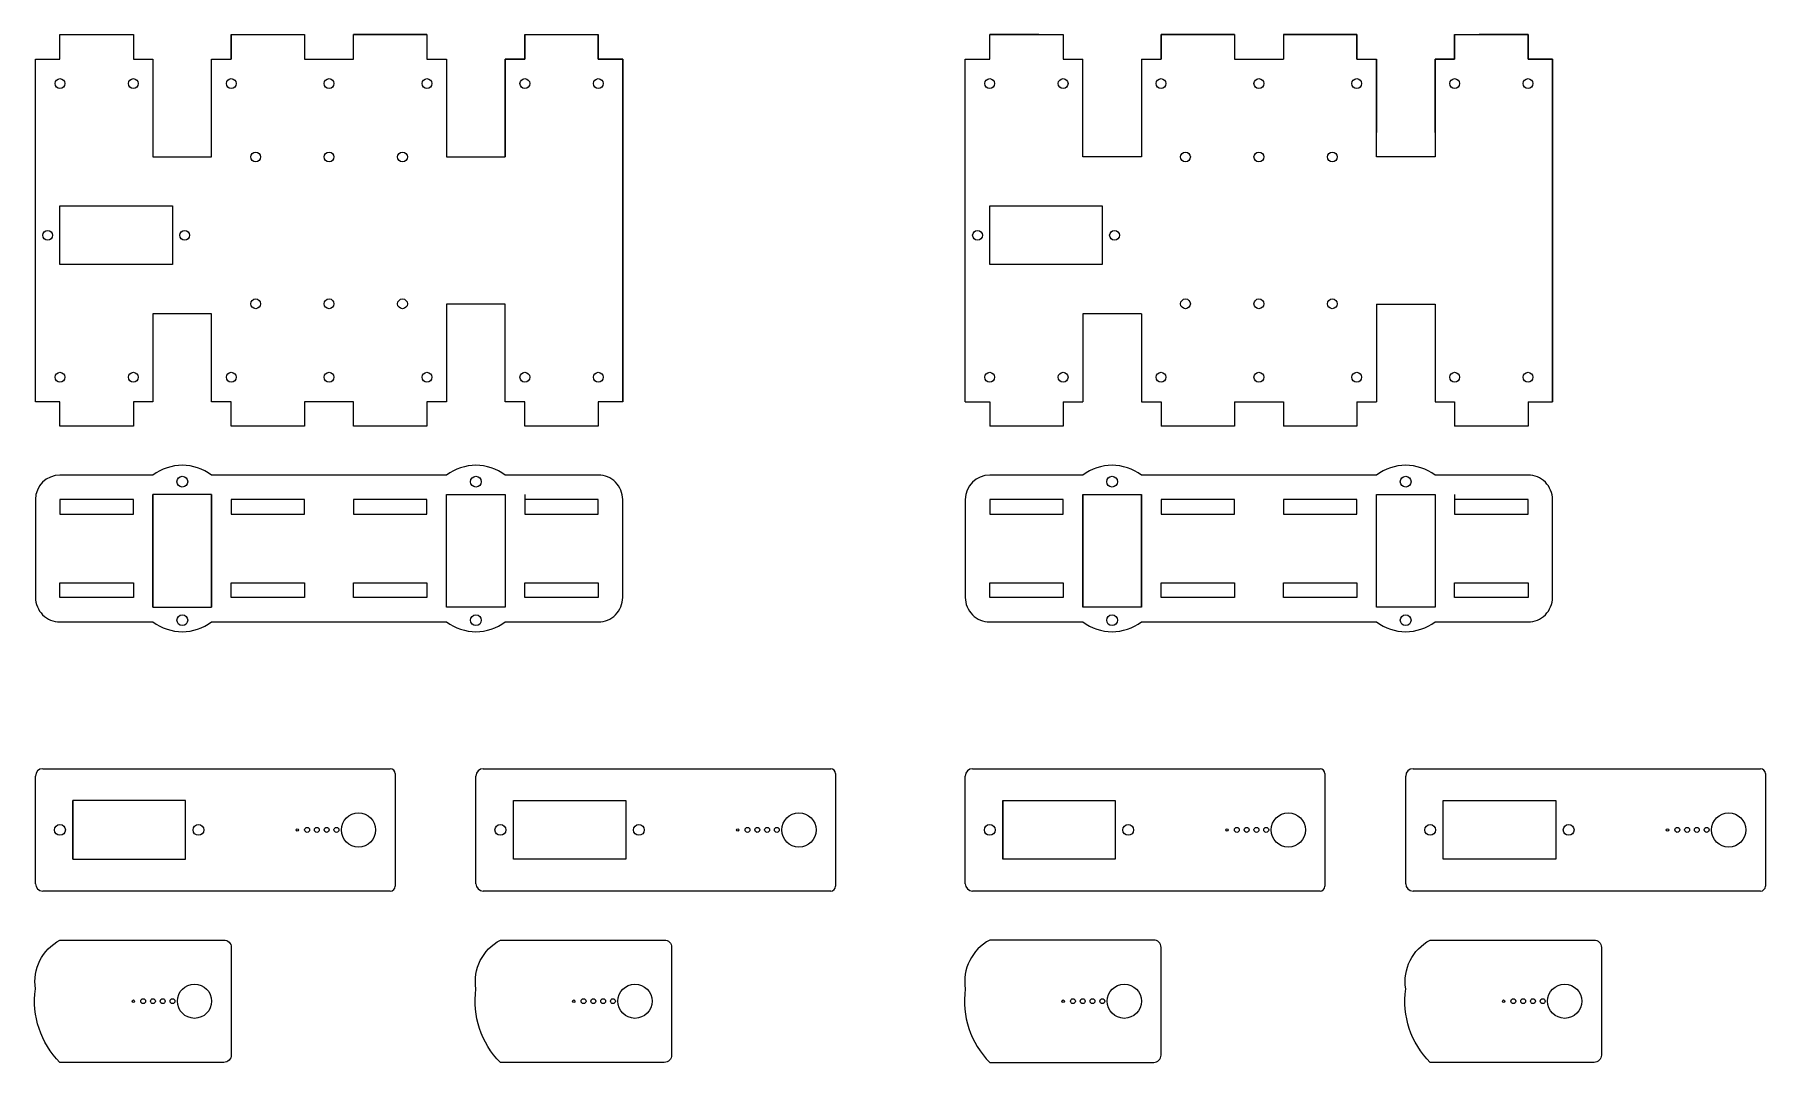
# Model space of a CAD drawing. Header units: millimetres. Extents: x 50 to 404, y -160 to 50.
import ezdxf

# ---------------------------------------------------------------- set-up
doc = ezdxf.new("R2010")
doc.units = ezdxf.units.MM
doc.layers.get('0').update_dxf_attribs({"linetype": 'CONTINUOUS'})

msp = doc.modelspace()

# ---------------------------------------------------------------- linework, layer by layer
for p, q in [((55, 50), (65, 50)), ((90, 50), (90, 45)), ((90, 50), (105, 50)), ((130, 50), (115, 50)), ((130, 50), (130, 45)), ((150, 45), (150, 50)), ((150, 50), (150, 45)), ((155, 50), (165, 50)), ((245, 45), (245, 50)), ((255, 50), (260, 50)), ((260, 50), (260, 45)), ((295, 50), (295, 45)), ((305, 50), (305, 45)), ((320, 50), (320, 45)), ((320, 45), (320, 50)), ((340, 50), (340, 45)), ((340, 45), (340, 50)), ((340, 50), (345, 50)), ((340, 50), (340, 45)), ((355, 45), (355, 50)), ((50, 30), (50, 45)), ((134, 45), (134, 30)), ((146, 30), (146, 45)), ((146, 45), (146, 25)), ((170, -25), (170, 45)), ((240, -25), (240, 45)), ((240, 45), (245, 45)), ((240, 30), (240, 45)), ((260, 45), (264, 45)), ((264, 25), (264, 45)), ((276, 45), (276, 25)), ((276, 45), (280, 45)), ((295, 45), (305, 45)), ((320, 45), (324, 45)), ((324, 45), (324, 30)), ((324, 25), (324, 45)), ((336, 45), (336, 25)), ((336, 45), (340, 45)), ((336, 30), (336, 45)), ((336, 45), (336, 25)), ((360, 45), (355, 45)), ((276, 25), (264, 25)), ((336, 25), (324, 25)), ((264, -7.04), (264, -25)), ((276, -7.04), (264, -7.04)), ((276, -7.04), (276, -25)), ((324, -5.11), (336, -5.11)), ((324, -5.11), (324, -25)), ((336, -5.11), (336, -25)), ((240, -25), (245, -25)), ((245, -25), (245, -30)), ((260, -25), (260, -30)), ((260, -25), (264, -25)), ((276, -25), (280, -25)), ((280, -25), (280, -30)), ((295, -25), (295, -30)), ((295, -25), (305, -25)), ((305, -25), (305, -30)), ((320, -25), (324, -25)), ((320, -25), (320, -30)), ((336, -25), (340, -25)), ((340, -25), (340, -30)), ((355, -25), (360, -25)), ((355, -25), (355, -30)), ((260, -30), (245, -30)), ((295, -30), (280, -30)), ((320, -30), (305, -30)), ((355, -30), (340, -30)), ((74, -67), (74, -44)), ((86, -44), (86, -67)), ((150, -44), (150, -48)), ((264, -44), (276, -44)), ((340, -44), (340, -48)), ((150, -65), (150, -62)), ((340, -65), (340, -62)), ((276, -67), (264, -67)), ((50, -123.5), (50, -101.5)), ((51.5, -100), (108.5, -100)), ((108.5, -100), (122.5, -100)), ((123.5, -101), (123.5, -124)), ((140, -123.5), (140, -101.5)), ((141.5, -100), (198.5, -100)), ((198.5, -100), (212.5, -100)), ((213.5, -101), (213.5, -124)), ((240, -123.5), (240, -101.5)), ((241.5, -100), (298.5, -100)), ((298.5, -100), (312.5, -100)), ((313.5, -101), (313.5, -124)), ((330, -123.5), (330, -101.5)), ((331.5, -100), (388.5, -100)), ((388.5, -100), (402.5, -100)), ((403.5, -101), (403.5, -124)), ((57.65, -118.5), (57.65, -106.5)), ((147.65, -118.5), (147.65, -106.5)), ((247.65, -106.5), (247.65, -118.5)), ((337.65, -118.5), (337.65, -106.5)), ((108.5, -125), (51.5, -125)), ((122.5, -125), (108, -125)), ((198.5, -125), (141.5, -125)), ((212.5, -125), (198, -125)), ((298.5, -125), (241.5, -125)), ((312.5, -125), (298, -125)), ((388.5, -125), (331.5, -125)), ((402.5, -125), (388, -125))]:
    msp.add_line(p, q)
for points in [[(50, -25), (50, 45), (55, 45), (55, 50), (65, 50), (70, 50), (70, 45), (74, 45), (74, 25), (86, 25), (86, 45), (90, 45), (90, 50), (105, 50), (105, 45), (115, 45), (115, 50), (130, 50), (130, 45), (134, 45), (134, 25), (146, 25), (146, 45), (150, 45), (146, 45), (150, 45), (150, 50), (155, 50), (165, 50), (165, 45), (170, 45), (165, 45), (165, 50), (165, 45), (170, 45), (170, -25), (170, 45), (170, -25), (165, -25), (165, -30), (150, -30), (150, -25), (146, -25), (146, -5.11), (134, -5.11), (134, -25), (130, -25), (130, -30), (115, -30), (115, -25), (105, -25), (105, -30), (90, -30), (90, -25), (86, -25), (86, -7.04), (74, -7.04), (74, -25), (70, -25), (70, -30), (55, -30), (55, -25)], [(245, 50), (255, 50)], [(280, 50), (280, 45), (280, 50), (295, 50)], [(320, 50), (305, 50)], [(360, 45), (355, 45), (355, 50), (345, 50), (355, 50), (355, 45), (360, 45), (360, -25)], [(336, 45), (340, 45)], [(360, -25), (360, 45)], [(55, 15), (78, 15), (78, 3), (55, 3)], [(245, 3), (245, 15), (268, 15), (268, 3)], [(70, -45), (55, -45), (55, -48), (70, -48)], [(74, -44), (74, -67), (86, -67), (86, -44)], [(105, -45), (90, -45), (90, -48), (105, -48)], [(130, -45), (115, -45), (115, -48), (130, -48)], [(134, -44), (146, -44), (146, -67), (134, -67)], [(165, -45), (150, -45), (150, -48), (165, -48)], [(245, -45), (245, -48), (260, -48), (260, -45)], [(264, -44), (264, -67)], [(276, -44), (276, -67)], [(295, -48), (295, -45), (280, -45), (280, -48)], [(305, -48), (320, -48), (320, -45), (305, -45)], [(336, -44), (336, -67), (324, -67), (324, -44)], [(355, -45), (340, -45), (340, -48), (355, -48)], [(70, -65), (55, -65), (55, -62), (70, -62)], [(105, -65), (90, -65), (90, -62), (105, -62)], [(130, -65), (115, -65), (115, -62), (130, -62)], [(165, -65), (150, -65), (150, -62), (165, -62)], [(245, -62), (260, -62), (260, -65), (245, -65)], [(295, -65), (280, -65), (280, -62), (295, -62)], [(320, -65), (305, -65), (305, -62), (320, -62)], [(340, -62), (355, -62), (355, -65), (340, -65)], [(57.65, -106.5), (57.65, -118.5), (80.65, -118.5), (80.65, -106.5)], [(147.65, -106.5), (170.65, -106.5), (170.65, -118.5), (147.65, -118.5)], [(247.65, -106.5), (270.65, -106.5), (270.65, -118.5), (247.65, -118.5)], [(360.65, -118.5), (337.65, -118.5), (337.65, -106.5), (360.65, -106.5)]]:
    msp.add_lwpolyline(points, close=True)
for points in [[(50, -45), (50, -65, 0.414214), (55, -70), (74, -70, 0.333333), (86, -70), (134, -70, 0.333334), (146, -70), (165, -70, 0.414214), (170, -65), (170, -45, 0.414214), (165, -40), (146, -40, 0.333334), (134, -40), (86, -40, 0.333334), (74, -40), (55, -40, 0.414213)], [(324, -40), (276, -40, 0.333334), (264, -40), (245, -40, 0.414213), (240, -45), (240, -65, 0.414214), (245, -70), (264, -70, 0.333333), (276, -70), (324, -70, 0.333334), (336, -70), (355, -70, 0.414214), (360, -65), (360, -45, 0.414214), (355, -40), (336, -40, 0.333334)], [(55, -135), (88.5, -135, -0.414214), (90, -136.5), (90, -158.5, -0.414214), (88.5, -160), (55, -160, -0.236068), (50, -145, -0.320465)], [(178.5, -160), (145, -160, -0.236068), (140, -145, -0.320465), (145, -135), (178.5, -135, -0.414214), (180, -136.5), (180, -158.5, -0.414214)], [(280, -136.5, 0.414214), (278.5, -135), (245, -135, 0.320465), (240, -145, 0.236068), (245, -160), (278.5, -160, 0.414214), (280, -158.5)], [(368.5, -160), (335, -160, -0.236068), (330, -145, -0.320465), (335, -135), (368.5, -135, -0.414214), (370, -136.5), (370, -158.5, -0.414214)]]:
    msp.add_lwpolyline(points, format="xyb", close=True)
for centre, radius in [((55, 40), 1), ((70, 40), 1), ((90, 40), 1), ((110, 40), 1), ((130, 40), 1), ((150, 40), 1), ((165, 40), 1), ((245, 40), 1), ((260, 40), 1), ((280, 40), 1), ((300, 40), 1), ((320, 40), 1), ((340, 40), 1), ((355, 40), 1), ((95, 25), 1), ((110, 25), 1), ((125, 25), 1), ((285, 25), 1), ((300, 25), 1), ((315, 25), 1), ((52.5, 9), 1), ((80.5, 9), 1), ((242.5, 9), 1), ((270.5, 9), 1), ((95, -5), 1), ((110, -5), 1), ((125, -5), 1), ((285, -5), 1), ((300, -5), 1), ((315, -5), 1), ((55, -20), 1), ((70, -20), 1), ((90, -20), 1), ((110, -20), 1), ((130, -20), 1), ((150, -20), 1), ((165, -20), 1), ((245, -20), 1), ((260, -20), 1), ((280, -20), 1), ((300, -20), 1), ((320, -20), 1), ((340, -20), 1), ((355, -20), 1), ((80, -41.35), 1.1), ((140, -41.35), 1.1), ((270, -41.35), 1.1), ((330, -41.35), 1.1), ((80, -69.65), 1.1), ((140, -69.65), 1.1), ((270, -69.65), 1.1), ((330, -69.65), 1.1), ((116, -112.5), 3.5), ((116, -112.5), 3.5), ((206, -112.5), 3.5), ((206, -112.5), 3.5), ((306, -112.5), 3.5), ((306, -112.5), 3.5), ((396, -112.5), 3.5), ((396, -112.5), 3.5), ((55, -112.5), 1.1), ((83.3, -112.5), 1.1), ((103.5, -112.5), 0.25), ((103.5, -112.5), 0.25), ((105.5, -112.5), 0.5), ((105.5, -112.5), 0.5), ((107.5, -112.5), 0.5), ((107.5, -112.5), 0.5), ((109.5, -112.5), 0.5), ((109.5, -112.5), 0.5), ((111.5, -112.5), 0.5), ((111.5, -112.5), 0.5), ((145, -112.5), 1.1), ((173.3, -112.5), 1.1), ((193.5, -112.5), 0.25), ((193.5, -112.5), 0.25), ((195.5, -112.5), 0.5), ((195.5, -112.5), 0.5), ((197.5, -112.5), 0.5), ((197.5, -112.5), 0.5), ((199.5, -112.5), 0.5), ((199.5, -112.5), 0.5), ((201.5, -112.5), 0.5), ((201.5, -112.5), 0.5), ((245, -112.5), 1.1), ((273.3, -112.5), 1.1), ((293.5, -112.5), 0.25), ((293.5, -112.5), 0.25), ((295.5, -112.5), 0.5), ((295.5, -112.5), 0.5), ((297.5, -112.5), 0.5), ((297.5, -112.5), 0.5), ((299.5, -112.5), 0.5), ((299.5, -112.5), 0.5), ((301.5, -112.5), 0.5), ((301.5, -112.5), 0.5), ((335, -112.5), 1.1), ((363.3, -112.5), 1.1), ((383.5, -112.5), 0.25), ((383.5, -112.5), 0.25), ((385.5, -112.5), 0.5), ((385.5, -112.5), 0.5), ((387.5, -112.5), 0.5), ((387.5, -112.5), 0.5), ((389.5, -112.5), 0.5), ((389.5, -112.5), 0.5), ((391.5, -112.5), 0.5), ((391.5, -112.5), 0.5), ((82.5, -147.5), 3.5), ((82.5, -147.5), 3.5), ((172.5, -147.5), 3.5), ((172.5, -147.5), 3.5), ((272.5, -147.5), 3.5), ((272.5, -147.5), 3.5), ((362.5, -147.5), 3.5), ((362.5, -147.5), 3.5), ((70, -147.5), 0.25), ((70, -147.5), 0.25), ((72, -147.5), 0.5), ((72, -147.5), 0.5), ((74, -147.5), 0.5), ((74, -147.5), 0.5), ((76, -147.5), 0.5), ((76, -147.5), 0.5), ((78, -147.5), 0.5), ((78, -147.5), 0.5), ((160, -147.5), 0.25), ((160, -147.5), 0.25), ((162, -147.5), 0.5), ((162, -147.5), 0.5), ((164, -147.5), 0.5), ((164, -147.5), 0.5), ((166, -147.5), 0.5), ((166, -147.5), 0.5), ((168, -147.5), 0.5), ((168, -147.5), 0.5), ((260, -147.5), 0.25), ((260, -147.5), 0.25), ((262, -147.5), 0.5), ((262, -147.5), 0.5), ((264, -147.5), 0.5), ((264, -147.5), 0.5), ((266, -147.5), 0.5), ((266, -147.5), 0.5), ((268, -147.5), 0.5), ((268, -147.5), 0.5), ((350, -147.5), 0.25), ((350, -147.5), 0.25), ((352, -147.5), 0.5), ((352, -147.5), 0.5), ((354, -147.5), 0.5), ((354, -147.5), 0.5), ((356, -147.5), 0.5), ((356, -147.5), 0.5), ((358, -147.5), 0.5), ((358, -147.5), 0.5)]:
    msp.add_circle(centre, radius)
for centre, radius, start, end in [((51.5, -101.5), 1.5, 90, 180), ((122.5, -101), 1, 0, 90), ((141.5, -101.5), 1.5, 90, 180), ((212.5, -101), 1, 0, 90), ((241.5, -101.5), 1.5, 90, 180), ((312.5, -101), 1, 0, 90), ((331.5, -101.5), 1.5, 90, 180), ((402.5, -101), 1, 0, 90), ((51.5, -123.5), 1.5, 180, 270), ((141.5, -123.5), 1.5, 180, 270), ((241.5, -123.5), 1.5, 180, 270), ((331.5, -123.5), 1.5, 180, 270), ((122.5, -124), 1, -90, 0), ((212.5, -124), 1, 270, 360), ((312.5, -124), 1, -90, 0), ((402.5, -124), 1, 270, 360)]:
    msp.add_arc(centre, radius, start, end)

doc.saveas('drawing.dxf')
